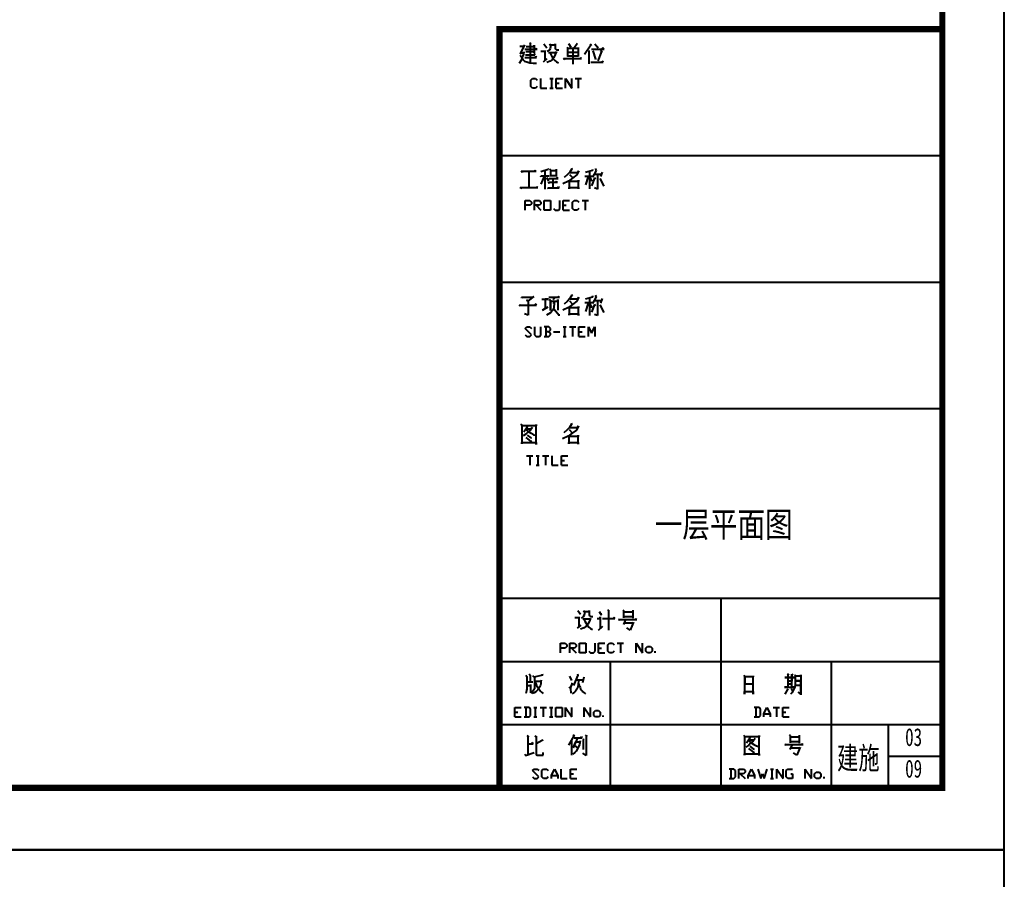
# Model space of a CAD drawing. Extents: x 39560 to 217760, y -140239 to 277665.
# Drawn here: x 128783 to 144660, y 138886 to 152754 of the extents above; entities that cross this region are included whole.
import ezdxf
from ezdxf.enums import TextEntityAlignment as Align

# ---------------------------------------------------------------- set-up
doc = ezdxf.new("R2010")
doc.units = 0
doc.header["$LTSCALE"] = 1000
doc.header["$MEASUREMENT"] = 0
doc.layers.add('PUB_TITLE', color=4, linetype='Continuous')
doc.styles.add('-黑体', font='simhei.ttf', dxfattribs={"width": 0.8})
doc.styles.add('宋体', font='')
doc.styles.get('宋体').set_extended_font_data('SimSun')

# ---------------------------------------------------------------- blocks, each defined once
blk = doc.blocks.new('adasdcxcx')
at = {"layer": 'PUB_TITLE'}
for p, q in [((4656, -7531), (4656, 49869)), ((4656, -7531, 7), (4656, 49869, 7)), ((-2484, -7531), (-2484, 4709)), ((-2484, 4709), (4656, 4709)), ((4656, 4709), (4656, -7531)), ((-2083, 4455), (-2151, 4313)), ((-2001, 4491), (-1976, 4473)), ((-1991, 4480), (-1991, 4170)), ((-1976, 4473), (-1991, 4480)), ((-1926, 4452), (-1926, 4327)), ((-1926, 4430), (-1926, 4452)), ((-1769, 4473), (-1723, 4409)), ((-1676, 4473), (-1666, 4455)), ((-1666, 4455), (-1662, 4423)), ((-1662, 4455), (-1587, 4455)), ((-1587, 4473), (-1587, 4398)), ((-1587, 4455), (-1587, 4473)), ((-1369, 4477), (-1334, 4416)), ((-1234, 4470), (-1280, 4409)), ((-1241, 4480), (-1234, 4470)), ((-1012, 4452), (-1112, 4298)), ((-1023, 4470), (-998, 4445)), ((-998, 4445), (-1012, 4452)), ((-945, 4470), (-898, 4412)), ((-2155, 4434), (-2101, 4434)), ((-2151, 4313), (-2137, 4327)), ((-2148, 4291), (-2133, 4270)), ((-2137, 4327), (-2094, 4327)), ((-2098, 4305), (-2105, 4280)), ((-2094, 4345), (-2098, 4305)), ((-2094, 4327), (-2094, 4345)), ((-2076, 4384), (-1876, 4384)), ((-2062, 4295), (-1916, 4295)), ((-1926, 4345), (-2058, 4345)), ((-2055, 4430), (-1926, 4430)), ((-1919, 4309), (-1930, 4298)), ((-1926, 4327), (-1926, 4345)), ((-1912, 4298), (-1919, 4313)), ((-1916, 4313), (-1919, 4309)), ((-1916, 4295), (-1916, 4313)), ((-1891, 4398), (-1901, 4384)), ((-1876, 4384), (-1891, 4398)), ((-1816, 4355), (-1755, 4355)), ((-1755, 4366), (-1755, 4205)), ((-1755, 4355), (-1755, 4366)), ((-1680, 4370), (-1716, 4348)), ((-1691, 4334), (-1573, 4334)), ((-1666, 4395), (-1680, 4370)), ((-1669, 4320), (-1655, 4298)), ((-1662, 4423), (-1666, 4395)), ((-1655, 4298), (-1641, 4270)), ((-1584, 4302), (-1605, 4252)), ((-1587, 4398), (-1580, 4384)), ((-1566, 4348), (-1584, 4302)), ((-1580, 4384), (-1566, 4377)), ((-1573, 4334), (-1566, 4348)), ((-1566, 4377), (-1527, 4377)), ((-1398, 4420), (-1387, 4409)), ((-1387, 4409), (-1387, 4266)), ((-1384, 4338), (-1216, 4338)), ((-1380, 4402), (-1216, 4402)), ((-1302, 4398), (-1302, 4145)), ((-1216, 4412), (-1216, 4270)), ((-1045, 4366), (-1045, 4148)), ((-998, 4384), (-798, 4384)), ((-980, 4359), (-934, 4227)), ((-891, 4423), (-912, 4402)), ((-898, 4412), (-891, 4423)), ((-838, 4348), (-898, 4198)), ((-859, 4363), (-827, 4345)), ((-827, 4345), (-838, 4348)), ((-816, 4405), (-834, 4391)), ((-798, 4384), (-816, 4405)), ((-2141, 4198), (-2169, 4155)), ((-2126, 4227), (-2141, 4198)), ((-2133, 4270), (-2126, 4245)), ((-2116, 4255), (-2126, 4227)), ((-2126, 4245), (-2108, 4220)), ((-2105, 4280), (-2116, 4255)), ((-2108, 4220), (-2080, 4195)), ((-2080, 4195), (-2044, 4180)), ((-2076, 4252), (-1887, 4252)), ((-2044, 4180), (-1994, 4166)), ((-1994, 4166), (-1941, 4159)), ((-1941, 4159), (-1887, 4159)), ((-1898, 4270), (-1919, 4252)), ((-1887, 4252), (-1898, 4270)), ((-1776, 4184), (-1716, 4234)), ((-1755, 4205), (-1776, 4184)), ((-1669, 4191), (-1723, 4170)), ((-1634, 4216), (-1669, 4191)), ((-1641, 4270), (-1616, 4230)), ((-1605, 4252), (-1634, 4216)), ((-1616, 4230), (-1594, 4202)), ((-1594, 4202), (-1566, 4180)), ((-1566, 4180), (-1530, 4166)), ((-1452, 4234), (-1162, 4234)), ((-1441, 4220), (-1452, 4234)), ((-1427, 4230), (-1441, 4220)), ((-1387, 4277), (-1216, 4277)), ((-1173, 4245), (-1187, 4234)), ((-1162, 4234), (-1173, 4245)), ((-1012, 4177), (-813, 4177)), ((-934, 4238), (-941, 4220)), ((-934, 4227), (-934, 4238)), ((-816, 4191), (-834, 4180)), ((-813, 4177), (-816, 4191)), ((-1978, 3886), (-1953, 3911)), ((-1978, 3784), (-1978, 3886)), ((-1953, 3911), (-1902, 3911)), ((-1902, 3911), (-1876, 3886)), ((-1825, 3911), (-1825, 3758)), ((-1672, 3911), (-1621, 3911)), ((-1647, 3911), (-1647, 3758)), ((-1570, 3911), (-1468, 3911)), ((-1570, 3758), (-1570, 3911)), ((-1570, 3835), (-1519, 3835)), ((-1417, 3911), (-1315, 3758)), ((-1417, 3758), (-1417, 3911)), ((-1315, 3758), (-1315, 3911)), ((-1264, 3911), (-1162, 3911)), ((-1213, 3911), (-1213, 3758)), ((-1953, 3758), (-1978, 3784)), ((-1902, 3758), (-1953, 3758)), ((-1876, 3784), (-1902, 3758)), ((-1825, 3758), (-1723, 3758)), ((-1672, 3758), (-1621, 3758)), ((-1570, 3758), (-1468, 3758)), ((-2484, 2669), (4656, 2669)), ((-2135, 2416), (-1892, 2416)), ((-2117, 2398), (-2135, 2416)), ((-2103, 2416), (-2117, 2398)), ((-2010, 2416), (-2010, 2152)), ((-2010, 2413), (-2010, 2152)), ((-1906, 2430), (-1921, 2413)), ((-1892, 2416), (-1906, 2430)), ((-1699, 2445), (-1817, 2405)), ((-1753, 2427), (-1753, 2127)), ((-1707, 2459), (-1699, 2445)), ((-1678, 2455), (-1664, 2441)), ((-1664, 2441), (-1664, 2330)), ((-1664, 2430), (-1567, 2430)), ((-1571, 2448), (-1571, 2334)), ((-1350, 2402), (-1385, 2363)), ((-1317, 2455), (-1350, 2402)), ((-1342, 2398), (-1221, 2398)), ((-1325, 2466), (-1310, 2448)), ((-1310, 2448), (-1317, 2455)), ((-1203, 2423), (-1239, 2359)), ((-1221, 2398), (-1203, 2423)), ((-985, 2427), (-1096, 2395)), ((-1032, 2413), (-1032, 2131)), ((-985, 2445), (-985, 2427)), ((-925, 2430), (-985, 2323)), ((-939, 2459), (-925, 2430)), ((-828, 2402), (-857, 2330)), ((-1817, 2345), (-1685, 2345)), ((-1814, 2327), (-1817, 2345)), ((-1764, 2338), (-1817, 2209)), ((-1728, 2316), (-1692, 2263)), ((-1689, 2238), (-1549, 2238)), ((-1682, 2216), (-1689, 2238)), ((-1685, 2302), (-1539, 2302)), ((-1678, 2280), (-1685, 2302)), ((-1660, 2348), (-1567, 2348)), ((-1624, 2298), (-1624, 2148)), ((-1564, 2252), (-1578, 2234)), ((-1553, 2316), (-1571, 2298)), ((-1549, 2238), (-1564, 2252)), ((-1539, 2302), (-1553, 2316)), ((-1371, 2259), (-1464, 2216)), ((-1385, 2363), (-1442, 2313)), ((-1307, 2305), (-1371, 2259)), ((-1367, 2270), (-1360, 2263)), ((-1360, 2263), (-1360, 2134)), ((-1357, 2366), (-1307, 2313)), ((-1210, 2252), (-1353, 2252)), ((-1239, 2359), (-1307, 2305)), ((-1210, 2273), (-1210, 2252)), ((-1210, 2131), (-1210, 2273)), ((-1107, 2338), (-985, 2338)), ((-1053, 2330), (-1096, 2195)), ((-1025, 2313), (-993, 2259)), ((-950, 2305), (-1000, 2181)), ((-964, 2370), (-839, 2370)), ((-960, 2313), (-939, 2288)), ((-903, 2370), (-903, 2127)), ((-868, 2302), (-803, 2177)), ((-2149, 2152), (-1864, 2152)), ((-2139, 2138), (-2149, 2152)), ((-2121, 2148), (-2139, 2138)), ((-1878, 2166), (-1892, 2152)), ((-1864, 2152), (-1878, 2166)), ((-1703, 2148), (-1521, 2148)), ((-1696, 2131), (-1703, 2148)), ((-1535, 2163), (-1549, 2145)), ((-1521, 2148), (-1535, 2163)), ((-1360, 2156), (-1210, 2156)), ((-1360, 2134), (-1360, 2156)), ((-1210, 2156), (-1210, 2131)), ((-903, 2127), (-950, 2148)), ((-2071, 1944), (-1994, 1944)), ((-2071, 1791), (-2071, 1944)), ((-1994, 1944), (-1969, 1918)), ((-1969, 1918), (-1969, 1893)), ((-1918, 1944), (-1841, 1944)), ((-1918, 1791), (-1918, 1944)), ((-1841, 1944), (-1816, 1918)), ((-1816, 1918), (-1816, 1893)), ((-1765, 1944), (-1663, 1944)), ((-1765, 1791), (-1765, 1944)), ((-1663, 1944), (-1663, 1791)), ((-1510, 1816), (-1510, 1944)), ((-1459, 1944), (-1357, 1944)), ((-1459, 1791), (-1459, 1944)), ((-1306, 1918), (-1280, 1944)), ((-1306, 1816), (-1306, 1918)), ((-1280, 1944), (-1229, 1944)), ((-1229, 1944), (-1204, 1918)), ((-1153, 1944), (-1051, 1944)), ((-1102, 1944), (-1102, 1791)), ((-1994, 1867), (-2071, 1867)), ((-1969, 1893), (-1994, 1867)), ((-1841, 1867), (-1918, 1867)), ((-1892, 1867), (-1816, 1791)), ((-1816, 1893), (-1841, 1867)), ((-1663, 1791), (-1765, 1791)), ((-1612, 1816), (-1586, 1791)), ((-1586, 1791), (-1535, 1791)), ((-1535, 1791), (-1510, 1816)), ((-1459, 1867), (-1408, 1867)), ((-1459, 1791), (-1357, 1791)), ((-1280, 1791), (-1306, 1816)), ((-1229, 1791), (-1280, 1791)), ((-1204, 1816), (-1229, 1791)), ((-2484, 629), (4656, 629)), ((-2131, 383), (-1946, 383)), ((-2121, 373), (-2131, 383)), ((-2110, 383), (-2121, 373)), ((-2046, 337), (-2021, 326)), ((-2021, 326), (-2046, 337)), ((-1931, 398), (-2021, 326)), ((-2021, 326), (-2021, 94)), ((-1946, 383), (-1931, 398)), ((-1799, 351), (-1696, 351)), ((-1749, 351), (-1749, 201)), ((-1696, 351), (-1749, 351)), ((-1689, 383), (-1517, 383)), ((-1682, 348), (-1664, 337)), ((-1664, 337), (-1664, 169)), ((-1664, 323), (-1542, 323)), ((-1664, 169), (-1664, 323)), ((-1592, 380), (-1621, 340)), ((-1532, 398), (-1542, 383)), ((-1542, 348), (-1542, 176)), ((-1542, 323), (-1542, 348)), ((-1517, 383), (-1532, 398)), ((-1385, 323), (-1442, 273)), ((-1350, 362), (-1385, 323)), ((-1357, 326), (-1307, 273)), ((-1317, 415), (-1350, 362)), ((-1342, 358), (-1221, 358)), ((-1325, 426), (-1310, 408)), ((-1310, 408), (-1317, 415)), ((-1239, 319), (-1307, 265)), ((-1203, 383), (-1239, 319)), ((-1221, 358), (-1203, 383)), ((-985, 387), (-1096, 355)), ((-1032, 373), (-1032, 91)), ((-985, 405), (-985, 387)), ((-925, 390), (-985, 283)), ((-964, 330), (-839, 330)), ((-939, 419), (-925, 390)), ((-903, 330), (-903, 87)), ((-828, 362), (-857, 290)), ((-2167, 258), (-1885, 258)), ((-2153, 248), (-2167, 258)), ((-2135, 262), (-2153, 248)), ((-1899, 276), (-1914, 262)), ((-1885, 258), (-1899, 276)), ((-1789, 176), (-1699, 230)), ((-1749, 201), (-1789, 176)), ((-1628, 169), (-1660, 130)), ((-1610, 212), (-1628, 169)), ((-1621, 298), (-1589, 287)), ((-1603, 294), (-1610, 212)), ((-1589, 287), (-1603, 294)), ((-1603, 194), (-1528, 101)), ((-1371, 219), (-1464, 176)), ((-1307, 265), (-1371, 219)), ((-1367, 230), (-1360, 223)), ((-1360, 223), (-1360, 94)), ((-1210, 212), (-1353, 212)), ((-1210, 233), (-1210, 212)), ((-1210, 91), (-1210, 233)), ((-1107, 298), (-985, 298)), ((-1053, 290), (-1096, 155)), ((-1025, 273), (-993, 219)), ((-950, 265), (-1000, 141)), ((-960, 273), (-939, 248)), ((-868, 262), (-803, 137)), ((-2021, 94), (-2078, 119)), ((-1660, 130), (-1728, 94)), ((-1525, 112), (-1528, 83)), ((-1528, 101), (-1525, 112)), ((-1360, 116), (-1210, 116)), ((-1360, 94), (-1360, 116)), ((-1210, 116), (-1210, 91)), ((-903, 87), (-950, 108)), ((-2071, -122), (-2045, -96)), ((-1969, -224), (-2071, -122)), ((-2045, -96), (-1994, -96)), ((-1994, -96), (-1969, -122)), ((-1918, -96), (-1918, -224)), ((-1816, -224), (-1816, -96)), ((-1688, -96), (-1765, -96)), ((-1739, -96), (-1739, -249)), ((-1663, -122), (-1688, -96)), ((-1688, -173), (-1663, -147)), ((-1663, -147), (-1663, -122)), ((-1459, -96), (-1408, -96)), ((-1433, -96), (-1433, -249)), ((-1357, -96), (-1255, -96)), ((-1306, -96), (-1306, -249)), ((-1204, -96), (-1102, -96)), ((-1204, -249), (-1204, -96)), ((-1051, -96), (-1000, -198)), ((-1051, -249), (-1051, -96)), ((-1000, -198), (-949, -96)), ((-949, -96), (-949, -249)), ((-2071, -224), (-2045, -249)), ((-2045, -249), (-1994, -249)), ((-1994, -249), (-1969, -224)), ((-1918, -224), (-1892, -249)), ((-1892, -249), (-1841, -249)), ((-1841, -249), (-1816, -224)), ((-1765, -249), (-1688, -249)), ((-1688, -173), (-1739, -173)), ((-1663, -198), (-1688, -173)), ((-1688, -249), (-1663, -224)), ((-1663, -224), (-1663, -198)), ((-1612, -173), (-1510, -173)), ((-1459, -249), (-1408, -249)), ((-1204, -173), (-1153, -173)), ((-1204, -249), (-1102, -249)), ((-2484, -1411), (4656, -1411)), ((-2143, -1665), (-2122, -1679)), ((-2122, -1679), (-2122, -1983)), ((-1890, -1690), (-2122, -1690)), ((-2036, -1711), (-2090, -1790)), ((-2047, -1704), (-2029, -1718)), ((-2047, -1740), (-1976, -1740)), ((-2029, -1718), (-2036, -1711)), ((-1954, -1715), (-1986, -1758)), ((-1976, -1740), (-1954, -1715)), ((-1890, -1668), (-1890, -1690)), ((-1890, -1990), (-1890, -1668)), ((-1354, -1715), (-1390, -1754)), ((-1322, -1661), (-1354, -1715)), ((-1347, -1718), (-1226, -1718)), ((-1329, -1650), (-1315, -1668)), ((-1315, -1668), (-1322, -1661)), ((-1208, -1693), (-1244, -1758)), ((-1226, -1718), (-1208, -1693)), ((-2058, -1825), (-2104, -1854)), ((-2061, -1879), (-1976, -1943)), ((-2026, -1793), (-2058, -1825)), ((-2054, -1754), (-2018, -1786)), ((-2036, -1840), (-1979, -1886)), ((-1986, -1758), (-2026, -1793)), ((-2018, -1786), (-1972, -1811)), ((-1976, -1879), (-1986, -1897)), ((-1979, -1886), (-1976, -1879)), ((-1972, -1811), (-1933, -1833)), ((-1933, -1833), (-1897, -1843)), ((-1376, -1858), (-1469, -1900)), ((-1390, -1754), (-1447, -1804)), ((-1312, -1811), (-1376, -1858)), ((-1372, -1847), (-1365, -1854)), ((-1365, -1854), (-1365, -1983)), ((-1362, -1750), (-1312, -1804)), ((-1215, -1865), (-1358, -1865)), ((-1244, -1758), (-1312, -1811)), ((-1215, -1843), (-1215, -1865)), ((-1215, -1986), (-1215, -1843)), ((-2122, -1961), (-1890, -1961)), ((-2122, -1983), (-2122, -1961)), ((-1968, -1933), (-1983, -1950)), ((-1976, -1943), (-1968, -1933)), ((-1890, -1961), (-1890, -1990)), ((-1365, -1961), (-1215, -1961)), ((-1365, -1983), (-1365, -1961)), ((-1215, -1961), (-1215, -1986)), ((-2046, -2174), (-1944, -2174)), ((-1995, -2174), (-1995, -2327)), ((-1893, -2174), (-1842, -2174)), ((-1868, -2174), (-1868, -2327)), ((-1791, -2174), (-1689, -2174)), ((-1740, -2174), (-1740, -2327)), ((-1638, -2174), (-1638, -2327)), ((-1485, -2174), (-1383, -2174)), ((-1485, -2327), (-1485, -2174)), ((-1893, -2327), (-1842, -2327)), ((-1638, -2327), (-1536, -2327)), ((-1485, -2250), (-1434, -2250)), ((-1485, -2327), (-1383, -2327)), ((-2484, -4471), (4656, -4471)), ((1085, -4471), (1085, -7531)), ((-1221, -4667), (-1175, -4731)), ((-1117, -4746), (-1132, -4771)), ((-1128, -4667), (-1117, -4685)), ((-1117, -4685), (-1114, -4717)), ((-1114, -4717), (-1117, -4746)), ((-1114, -4685), (-1039, -4685)), ((-1039, -4667), (-1039, -4742)), ((-1039, -4685), (-1039, -4667)), ((-1039, -4742), (-1032, -4756)), ((-1032, -4756), (-1017, -4764)), ((-875, -4685), (-843, -4742)), ((-835, -4731), (-857, -4721)), ((-843, -4742), (-835, -4731)), ((-743, -4656), (-714, -4681)), ((-725, -4667), (-725, -4988)), ((-714, -4681), (-725, -4667)), ((-496, -4660), (-482, -4671)), ((-486, -4689), (-339, -4689)), ((-482, -4671), (-482, -4789)), ((-336, -4664), (-336, -4792)), ((-1267, -4785), (-1207, -4785)), ((-1228, -4956), (-1167, -4906)), ((-1207, -4774), (-1207, -4935)), ((-1207, -4785), (-1207, -4774)), ((-1132, -4771), (-1167, -4792)), ((-1142, -4806), (-1025, -4806)), ((-1121, -4821), (-1107, -4842)), ((-1107, -4842), (-1092, -4871)), ((-1092, -4871), (-1067, -4910)), ((-1057, -4889), (-1085, -4924)), ((-1067, -4910), (-1046, -4939)), ((-1035, -4839), (-1057, -4889)), ((-1017, -4792), (-1035, -4839)), ((-1025, -4806), (-1017, -4792)), ((-1017, -4764), (-978, -4764)), ((-910, -4796), (-860, -4796)), ((-860, -4771), (-860, -4967)), ((-860, -4796), (-860, -4771)), ((-821, -4796), (-625, -4796)), ((-635, -4778), (-646, -4796)), ((-625, -4796), (-635, -4778)), ((-564, -4814), (-268, -4814)), ((-546, -4828), (-564, -4814)), ((-539, -4817), (-546, -4828)), ((-486, -4767), (-339, -4767)), ((-450, -4817), (-486, -4896)), ((-475, -4867), (-336, -4867)), ((-321, -4856), (-375, -4988)), ((-286, -4803), (-303, -4817)), ((-268, -4814), (-286, -4803)), ((-1207, -4935), (-1228, -4956)), ((-1121, -4949), (-1175, -4971)), ((-1085, -4924), (-1121, -4949)), ((-1046, -4939), (-1017, -4960)), ((-1017, -4960), (-982, -4974)), ((-885, -4988), (-818, -4924)), ((-375, -4988), (-428, -4949)), ((-1502, -5199), (-1426, -5199)), ((-1502, -5352), (-1502, -5199)), ((-1426, -5199), (-1400, -5225)), ((-1400, -5225), (-1400, -5250)), ((-1349, -5199), (-1273, -5199)), ((-1349, -5352), (-1349, -5199)), ((-1273, -5199), (-1247, -5225)), ((-1247, -5225), (-1247, -5250)), ((-1196, -5199), (-1094, -5199)), ((-1196, -5352), (-1196, -5199)), ((-1094, -5199), (-1094, -5352)), ((-941, -5327), (-941, -5199)), ((-890, -5199), (-788, -5199)), ((-890, -5352), (-890, -5199)), ((-737, -5225), (-712, -5199)), ((-737, -5327), (-737, -5225)), ((-712, -5199), (-661, -5199)), ((-661, -5199), (-635, -5225)), ((-584, -5199), (-482, -5199)), ((-533, -5199), (-533, -5352)), ((-278, -5199), (-176, -5352)), ((-278, -5352), (-278, -5199)), ((-176, -5352), (-176, -5199)), ((-1426, -5276), (-1502, -5276)), ((-1400, -5250), (-1426, -5276)), ((-1273, -5276), (-1349, -5276)), ((-1324, -5276), (-1247, -5352)), ((-1247, -5250), (-1273, -5276)), ((-1094, -5352), (-1196, -5352)), ((-1043, -5327), (-1018, -5352)), ((-1018, -5352), (-967, -5352)), ((-967, -5352), (-941, -5327)), ((-890, -5276), (-839, -5276)), ((-890, -5352), (-788, -5352)), ((-712, -5352), (-737, -5327)), ((-661, -5352), (-712, -5352)), ((-635, -5327), (-661, -5352)), ((-125, -5276), (-100, -5250)), ((-125, -5327), (-125, -5276)), ((-100, -5352), (-125, -5327)), ((-100, -5250), (-49, -5250)), ((-49, -5352), (-100, -5352)), ((-49, -5250), (-23, -5276)), ((-23, -5327), (-49, -5352)), ((-23, -5276), (-23, -5327)), ((28, -5352), (28, -5327)), ((-2484, -5491), (4656, -5491)), ((-700, -5491), (-700, -7531)), ((2862, -5491), (2862, -7531)), ((-2057, -5711), (-2043, -5732)), ((-2004, -5693), (-1989, -5711)), ((-1989, -5711), (-1989, -5818)), ((-1793, -5711), (-1925, -5743)), ((-1797, -5693), (-1793, -5711)), ((-1218, -5711), (-1290, -5882)), ((-1225, -5689), (-1218, -5711)), ((1454, -5714), (1468, -5736)), ((2157, -5689), (2179, -5707)), ((2165, -5697), (2165, -5904)), ((2179, -5707), (2165, -5697)), ((2229, -5689), (2247, -5707)), ((2232, -5697), (2232, -5750)), ((2232, -5904), (2232, -5697)), ((2279, -5704), (2286, -5722)), ((2375, -5707), (2375, -6029)), ((2375, -5725), (2375, -5707)), ((-2043, -5732), (-2043, -5936)), ((-2043, -5818), (-1947, -5818)), ((-1986, -5861), (-1986, -6000)), ((-1925, -5743), (-1947, -5725)), ((-1922, -5739), (-1922, -5932)), ((-1918, -5811), (-1814, -5811)), ((-1904, -5822), (-1897, -5839)), ((-1897, -5839), (-1893, -5864)), ((-1893, -5864), (-1886, -5882)), ((-1822, -5872), (-1829, -5886)), ((-1818, -5850), (-1822, -5872)), ((-1814, -5793), (-1818, -5822)), ((-1818, -5822), (-1818, -5850)), ((-1354, -5729), (-1322, -5797)), ((-1340, -5929), (-1307, -5836)), ((-1250, -5786), (-1133, -5786)), ((-1215, -5793), (-1208, -5807)), ((-1208, -5807), (-1215, -5850)), ((-1215, -5850), (-1215, -5875)), ((-1211, -5843), (-1204, -5861)), ((-1204, -5861), (-1197, -5879)), ((-1122, -5747), (-1147, -5836)), ((1468, -5736), (1468, -6021)), ((1472, -5739), (1472, -5850)), ((1604, -5739), (1472, -5739)), ((1472, -5850), (1608, -5850)), ((1604, -5722), (1604, -5739)), ((1604, -6018), (1604, -5722)), ((2115, -5750), (2268, -5750)), ((2232, -5750), (2115, -5750)), ((2157, -5850), (2232, -5850)), ((2232, -5807), (2161, -5807)), ((2232, -5750), (2232, -5807)), ((2268, -5750), (2232, -5750)), ((2286, -5722), (2286, -5882)), ((2286, -5725), (2375, -5725)), ((2293, -5804), (2372, -5804)), ((2375, -5804), (2293, -5804)), ((2372, -5804), (2372, -5882)), ((2375, -6029), (2375, -5804)), ((-2054, -5989), (-2061, -6011)), ((-2046, -5968), (-2054, -5989)), ((-2043, -5936), (-2046, -5954)), ((-2046, -5954), (-2046, -5968)), ((-2039, -5882), (-1986, -5882)), ((-1932, -5950), (-1975, -6007)), ((-1925, -5997), (-1957, -6011)), ((-1922, -5932), (-1932, -5950)), ((-1900, -5979), (-1925, -5997)), ((-1882, -5964), (-1900, -5979)), ((-1886, -5882), (-1868, -5911)), ((-1864, -5947), (-1882, -5964)), ((-1868, -5911), (-1854, -5932)), ((-1850, -5925), (-1864, -5947)), ((-1854, -5932), (-1836, -5954)), ((-1839, -5904), (-1850, -5925)), ((-1829, -5886), (-1839, -5904)), ((-1836, -5954), (-1822, -5972)), ((-1822, -5972), (-1804, -5989)), ((-1804, -5989), (-1782, -6011)), ((-1368, -5900), (-1340, -5929)), ((-1340, -5929), (-1336, -6004)), ((-1272, -5986), (-1311, -6014)), ((-1257, -5972), (-1272, -5986)), ((-1247, -5957), (-1257, -5972)), ((-1236, -5939), (-1247, -5957)), ((-1225, -5922), (-1236, -5939)), ((-1222, -5900), (-1225, -5922)), ((-1215, -5875), (-1222, -5900)), ((-1197, -5879), (-1190, -5897)), ((-1190, -5897), (-1183, -5914)), ((-1183, -5914), (-1175, -5932)), ((-1175, -5932), (-1165, -5947)), ((-1165, -5947), (-1150, -5964)), ((-1150, -5964), (-1140, -5979)), ((-1140, -5979), (-1122, -5993)), ((-1122, -5993), (-1097, -6014)), ((1468, -5975), (1604, -5975)), ((1468, -6021), (1468, -5975)), ((1604, -5975), (1604, -6018)), ((2111, -5904), (2275, -5904)), ((2165, -5904), (2111, -5904)), ((2168, -5932), (2118, -6018)), ((2232, -5997), (2211, -6021)), ((2218, -5929), (2240, -5972)), ((2275, -5904), (2232, -5904)), ((2250, -5961), (2232, -5997)), ((2275, -5918), (2250, -5961)), ((2286, -5882), (2275, -5918)), ((2372, -5882), (2293, -5882)), ((2329, -5986), (2375, -6021)), ((-2238, -6233), (-2136, -6233)), ((-2238, -6386), (-2238, -6233)), ((-2238, -6310), (-2187, -6310)), ((-2008, -6233), (-2085, -6233)), ((-2059, -6233), (-2059, -6386)), ((-1983, -6259), (-2008, -6233)), ((-1983, -6361), (-1983, -6259)), ((-1932, -6233), (-1881, -6233)), ((-1906, -6233), (-1906, -6386)), ((-1830, -6233), (-1728, -6233)), ((-1779, -6233), (-1779, -6386)), ((-1677, -6233), (-1626, -6233)), ((-1651, -6233), (-1651, -6386)), ((-1575, -6233), (-1473, -6233)), ((-1575, -6386), (-1575, -6233)), ((-1473, -6233), (-1473, -6386)), ((-1422, -6233), (-1320, -6386)), ((-1422, -6386), (-1422, -6233)), ((-1320, -6386), (-1320, -6233)), ((-1116, -6233), (-1014, -6386)), ((-1116, -6386), (-1116, -6233)), ((-1014, -6386), (-1014, -6233)), ((-963, -6310), (-937, -6284)), ((-963, -6361), (-963, -6310)), ((-937, -6284), (-886, -6284)), ((-886, -6284), (-861, -6310)), ((-861, -6310), (-861, -6361)), ((1702, -6233), (1625, -6233)), ((1651, -6233), (1651, -6386)), ((1727, -6259), (1702, -6233)), ((1727, -6361), (1727, -6259)), ((1778, -6335), (1829, -6233)), ((1778, -6386), (1778, -6335)), ((1778, -6335), (1880, -6335)), ((1829, -6233), (1880, -6335)), ((1880, -6335), (1880, -6386)), ((1931, -6233), (2033, -6233)), ((1982, -6233), (1982, -6386)), ((2084, -6233), (2186, -6233)), ((2084, -6386), (2084, -6233)), ((2084, -6310), (2135, -6310)), ((-2238, -6386), (-2136, -6386)), ((-2085, -6386), (-2008, -6386)), ((-2008, -6386), (-1983, -6361)), ((-1932, -6386), (-1881, -6386)), ((-1677, -6386), (-1626, -6386)), ((-1473, -6386), (-1575, -6386)), ((-937, -6386), (-963, -6361)), ((-886, -6386), (-937, -6386)), ((-861, -6361), (-886, -6386)), ((-810, -6386), (-810, -6361)), ((1625, -6386), (1702, -6386)), ((1702, -6386), (1727, -6361)), ((2084, -6386), (2186, -6386)), ((-2484, -6511), (4656, -6511)), ((3786, -6511), (3786, -7531)), ((-2042, -6687), (-2013, -6708)), ((-2028, -6701), (-2028, -6997)), ((-2028, -6819), (-1942, -6819)), ((-1949, -6797), (-1971, -6819)), ((-1942, -6819), (-1949, -6797)), ((-1913, -6690), (-1881, -6708)), ((-1892, -6701), (-1892, -6990)), ((-1796, -6765), (-1892, -6822)), ((-1803, -6751), (-1792, -6780)), ((-1285, -6690), (-1371, -6844)), ((-1324, -6765), (-1324, -7001)), ((-1296, -6672), (-1274, -6697)), ((-1228, -6726), (-1296, -6883)), ((-1296, -6883), (-1253, -6790)), ((-1274, -6697), (-1285, -6690)), ((-1278, -6722), (-1149, -6722)), ((-1253, -6790), (-1189, -6790)), ((-1185, -6772), (-1196, -6833)), ((-1164, -6708), (-1174, -6722)), ((-1149, -6722), (-1164, -6708)), ((-1142, -6740), (-1125, -6755)), ((-1135, -6751), (-1135, -6912)), ((-1125, -6755), (-1135, -6751)), ((-1100, -6683), (-1071, -6701)), ((-1085, -6694), (-1085, -7008)), ((-1071, -6701), (-1085, -6694)), ((1448, -6683), (1469, -6697)), ((1469, -6697), (1469, -7001)), ((1701, -6708), (1469, -6708)), ((1555, -6730), (1501, -6808)), ((1566, -6812), (1534, -6844)), ((1537, -6772), (1573, -6804)), ((1544, -6722), (1562, -6737)), ((1544, -6758), (1616, -6758)), ((1562, -6737), (1555, -6730)), ((1605, -6776), (1566, -6812)), ((1573, -6804), (1619, -6829)), ((1637, -6733), (1605, -6776)), ((1616, -6758), (1637, -6733)), ((1701, -6687), (1701, -6708)), ((1701, -7008), (1701, -6687)), ((2187, -6676), (2201, -6687)), ((2198, -6705), (2344, -6705)), ((2198, -6783), (2344, -6783)), ((2201, -6687), (2201, -6804)), ((2348, -6680), (2348, -6808)), ((2397, -6819), (2380, -6833)), ((2415, -6829), (2397, -6819)), ((-2063, -7008), (-1924, -6962)), ((-1781, -7004), (-1781, -6962)), ((-1271, -6962), (-1303, -6987)), ((-1278, -6840), (-1221, -6890)), ((-1246, -6937), (-1271, -6962)), ((-1224, -6901), (-1246, -6937)), ((-1210, -6869), (-1224, -6901)), ((-1196, -6833), (-1210, -6869)), ((-1085, -7008), (-1139, -6972)), ((1469, -6979), (1701, -6979)), ((1469, -7001), (1469, -6979)), ((1534, -6844), (1487, -6872)), ((1530, -6897), (1616, -6962)), ((1555, -6858), (1612, -6904)), ((1616, -6897), (1605, -6915)), ((1623, -6951), (1609, -6969)), ((1612, -6904), (1616, -6897)), ((1616, -6962), (1623, -6951)), ((1619, -6829), (1658, -6851)), ((1658, -6851), (1694, -6862)), ((1701, -6979), (1701, -7008)), ((2119, -6829), (2415, -6829)), ((2137, -6844), (2119, -6829)), ((2144, -6833), (2137, -6844)), ((2233, -6833), (2198, -6912)), ((2208, -6883), (2348, -6883)), ((2308, -7004), (2255, -6965)), ((2362, -6872), (2308, -7004)), ((-2078, -6987), (-2056, -7012)), ((-1892, -6990), (-1892, -6997)), ((-1892, -6997), (-1878, -7004)), ((-1878, -7004), (-1781, -7004)), ((3786, -7021), (4656, -7021)), ((-1953, -7253), (-1927, -7227)), ((-1851, -7355), (-1953, -7253)), ((-1927, -7227), (-1876, -7227)), ((-1876, -7227), (-1851, -7253)), ((-1800, -7253), (-1774, -7227)), ((-1800, -7355), (-1800, -7253)), ((-1774, -7227), (-1723, -7227)), ((-1723, -7227), (-1698, -7253)), ((-1647, -7329), (-1596, -7227)), ((-1596, -7227), (-1545, -7329)), ((-1494, -7227), (-1494, -7380)), ((-1341, -7227), (-1239, -7227)), ((-1341, -7380), (-1341, -7227)), ((1297, -7227), (1221, -7227)), ((1246, -7227), (1246, -7380)), ((1323, -7253), (1297, -7227)), ((1323, -7355), (1323, -7253)), ((1374, -7227), (1450, -7227)), ((1374, -7380), (1374, -7227)), ((1450, -7227), (1476, -7253)), ((1476, -7278), (1450, -7304)), ((1476, -7253), (1476, -7278)), ((1527, -7329), (1578, -7227)), ((1578, -7227), (1629, -7329)), ((1680, -7227), (1731, -7380)), ((1782, -7380), (1833, -7227)), ((1884, -7227), (1935, -7227)), ((1909, -7227), (1909, -7380)), ((1986, -7227), (2088, -7380)), ((1986, -7380), (1986, -7227)), ((2088, -7380), (2088, -7227)), ((2139, -7253), (2164, -7227)), ((2139, -7355), (2139, -7253)), ((2164, -7227), (2241, -7227)), ((2445, -7227), (2547, -7380)), ((2445, -7380), (2445, -7227)), ((2547, -7380), (2547, -7227)), ((2598, -7304), (2623, -7278)), ((2623, -7278), (2674, -7278)), ((2674, -7278), (2700, -7304)), ((-1953, -7355), (-1927, -7380)), ((-1927, -7380), (-1876, -7380)), ((-1876, -7380), (-1851, -7355)), ((-1774, -7380), (-1800, -7355)), ((-1723, -7380), (-1774, -7380)), ((-1698, -7355), (-1723, -7380)), ((-1647, -7329), (-1545, -7329)), ((-1647, -7380), (-1647, -7329)), ((-1545, -7329), (-1545, -7380)), ((-1494, -7380), (-1392, -7380)), ((-1341, -7304), (-1290, -7304)), ((-1341, -7380), (-1239, -7380)), ((1221, -7380), (1297, -7380)), ((1297, -7380), (1323, -7355)), ((1450, -7304), (1374, -7304)), ((1399, -7304), (1476, -7380)), ((1527, -7329), (1629, -7329)), ((1527, -7380), (1527, -7329)), ((1629, -7329), (1629, -7380)), ((1731, -7380), (1756, -7304)), ((1756, -7304), (1782, -7380)), ((1884, -7380), (1935, -7380)), ((2164, -7380), (2139, -7355)), ((2241, -7380), (2164, -7380)), ((2215, -7304), (2241, -7304)), ((2241, -7304), (2241, -7380)), ((2598, -7355), (2598, -7304)), ((2623, -7380), (2598, -7355)), ((2674, -7380), (2623, -7380)), ((2700, -7355), (2674, -7380)), ((2700, -7304), (2700, -7355)), ((2751, -7380), (2751, -7355)), ((4656, -7531), (-2484, -7531))]:
    blk.add_line(p, q, dxfattribs=at)
at = {"layer": 'PUB_TITLE', "const_width": 102}
blk.add_lwpolyline([(4656, 4709), (-2484, 4709), (-2484, -7531)], dxfattribs=at)
at = {"color": 3, "style": '-黑体', "width": 0.7}
for s, height, p in [('建施', 359.5, (2959, -7229, -14)), ('09', 287.6, (4057, -7365, -11))]:
    blk.add_text(s, height=height, dxfattribs=at).set_placement(p)

msp = doc.modelspace()

# ---------------------------------------------------------------- linework, layer by layer
at = {"layer": 'PUB_TITLE', "color": 0}
for points in [[(39559.763, 139360.919), (144659.763, 139360.919), (144659.763, 198760.919), (39559.763, 198760.919)], [(39559.763, 79960.919), (144659.763, 79960.919), (144659.763, 139360.919), (39559.763, 139360.919)]]:
    msp.add_lwpolyline(points, close=True, dxfattribs=at)
at = {"layer": 'PUB_TITLE', "color": 0, "const_width": 100}
msp.add_lwpolyline([(42059.763, 140360.919), (143659.763, 140360.919), (143659.763, 197760.919), (42059.763, 197760.919)], close=True, dxfattribs=at)

# ---------------------------------------------------------------- block references
msp.add_blockref('adasdcxcx', (139003.723, 147892.38))

# ---------------------------------------------------------------- texts
at = {"color": 3, "style": '-黑体', "width": 0.7}
msp.add_text('03', height=287.6084, dxfattribs=at).set_placement((143060.732, 141037.019, -11.252))
at = {"layer": 'PUB_TITLE', "color": 1, "style": '宋体', "width": 0.8}
msp.add_text('一层平面图', height=408, dxfattribs=at).set_placement((140135.432, 144406.918), align=Align.CENTER)

doc.saveas('drawing.dxf')
